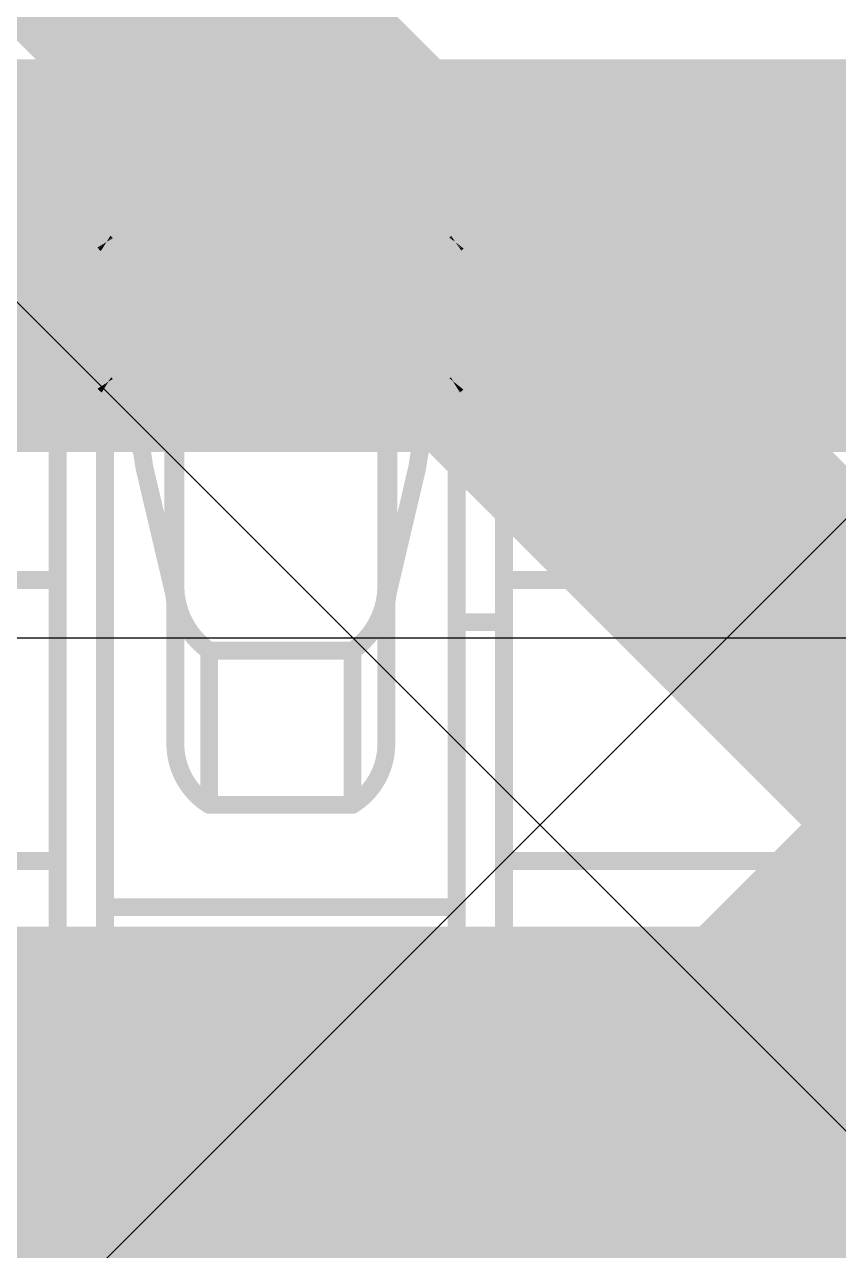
# Model space of a CAD drawing. Header units: inches. Extents: x -6 to 5433, y -4 to 5447.
# Drawn here: x 5.858 to 6.437, y 29.048 to 29.92 of the extents above; entities that cross this region are included whole.
import ezdxf

# ---------------------------------------------------------------- set-up
doc = ezdxf.new("R2010")
doc.units = ezdxf.units.IN
for name, color, linetype in [('Bottom Layer', 5, 'Continuous'), ('Ground', 16, 'Continuous'), ('Mechanical 4', 56, 'Continuous'), ('Power', 76, 'Continuous'), ('Top Layer', 1, 'Continuous'), ('Top Paste', 8, 'Continuous'), ('Top Solder', 216, 'Continuous')]:
    doc.layers.add(name, color=color, linetype=linetype)

# ---------------------------------------------------------------- blocks, each defined once
blk = doc.blocks.new('QTH_030_01_L_D_A_K_TR_154')
at = {"layer": 'Top Layer'}
blk.add_hatch(color=1, dxfattribs=at).paths.add_polyline_path([(7.17499962, 0.32000063), (9.714999619999999, 0.32000063), (9.714999619999999, -0.32000063), (7.17499962, -0.32000063)])
at = {"layer": 'Top Paste'}
blk.add_hatch(color=8, dxfattribs=at).paths.add_polyline_path([(7.17499962, 0.32000063), (9.714999619999999, 0.32000063), (9.714999619999999, -0.32000063), (7.17499962, -0.32000063)])
at = {"layer": 'Top Solder'}
blk.add_hatch(color=216, dxfattribs=at).paths.add_polyline_path([(7.07339962, 0.42160063), (9.81659962, 0.42160063), (9.81659962, -0.42160063), (7.07339962, -0.42160063)])

msp = doc.modelspace()

# ---------------------------------------------------------------- linework, layer by layer
at = {"layer": 'Bottom Layer'}
msp.add_line((4.82502464, 29.48371802), (14.02551932, 29.48371802), dxfattribs=at)
msp.add_lwpolyline([(4.55450194, 29.7556428, 0.2794, 0.2794, 0), (14.13815562, 29.7556428, 0.2794, 0.2794, 0)], format="xyseb", dxfattribs=at)
at = {"layer": 'Ground'}
msp.add_line((4.635789559999999, 30.9391304), (14.45547782, 21.11944214), dxfattribs=at)
msp.add_lwpolyline([(4.8006, 31.10394084, 0.2032, 0.2032, 0), (15.09579404, 20.8087468, 0.2032, 0.2032, 0)], format="xyseb", dxfattribs=at)
at = {"layer": 'Mechanical 4'}
for points in [[(5.8811541, 29.84294514, 0.0127, 0.0127, 0), (6.1986541, 29.84294514, 0.0127, 0.0127, 0)], [(5.8811541, 29.0549457, 0.0127, 0.0127, 0), (5.8811541, 29.84294514, 0.0127, 0.0127, 0)], [(5.91490562, 29.23548127999999, 0.0127, 0.0127, 0), (5.91490562, 29.84294514, 0.0127, 0.0127, 0)], [(6.16490512, 29.23548127999999, 0.0127, 0.0127, 0), (6.16490512, 29.84294514, 0.0127, 0.0127, 0)], [(6.1986541, 29.0549457, 0.0127, 0.0127, 0), (6.1986541, 29.84294514, 0.0127, 0.0127, 0)], [(5.9149996, 29.764609, 0.0127, 0.0127, -0.03260548563801378), (5.914903079999999, 29.76474616, 0.0127, 0.0127, 0)], [(5.91490562, 29.76494682, 0.0127, 0.0127, 0), (6.16490512, 29.76494682, 0.0127, 0.0127, 0)], [(5.915070719999999, 29.76453788, 0.0127, 0.0127, -0.02828759397857048), (5.915002139999999, 29.764609, 0.0127, 0.0127, 0)], [(5.915164699999999, 29.76445914, 0.0127, 0.0127, -0.02675080188568586), (5.915070719999999, 29.76453788, 0.0127, 0.0127, 0)], [(5.915289159999999, 29.76437278, 0.0127, 0.0127, -0.02199381127526437), (5.915164699999999, 29.76445914, 0.0127, 0.0127, 0)], [(5.915456799999999, 29.76427626, 0.0127, 0.0127, -0.01668692767040235), (5.915289159999999, 29.76437278, 0.0127, 0.0127, 0)], [(5.91566, 29.76416958, 0.0127, 0.0127, -0.009375562078850645), (5.91545426, 29.76427626, 0.0127, 0.0127, 0)], [(5.915898759999999, 29.76405528, 0.0127, 0.0127, -0.005205298990698528), (5.91566, 29.76416704, 0.0127, 0.0127, 0)], [(5.915898759999999, 29.76405528, 0.0127, 0.0127, 0), (5.9161553, 29.7639359, 0.0127, 0.0127, 0)], [(5.9161553, 29.7639359, 0.0127, 0.0127, 0), (5.91642454, 29.76381652, 0.0127, 0.0127, 0)], [(5.91642454, 29.66343572, 0.0127, 0.0127, 0), (5.91642454, 29.76381652, 0.0127, 0.0127, 0)], [(5.91642454, 29.76381652, 0.0127, 0.0127, -0.1798941776662689), (5.95553292, 29.67571154, 0.0127, 0.0127, 0)], [(6.12427782, 29.67571154, 0.0127, 0.0127, -0.1798941776662689), (6.1633862, 29.76381652, 0.0127, 0.0127, 0)], [(6.1633862, 29.76381652, 0.0127, 0.0127, 0), (6.163896739999999, 29.76405274, 0.0127, 0.0127, 0)], [(6.1633862, 29.66343572, 0.0127, 0.0127, 0), (6.1633862, 29.76381652, 0.0127, 0.0127, 0)], [(6.163896739999999, 29.76405274, 0.0127, 0.0127, 0), (6.16413296, 29.7641645, 0.0127, 0.0127, 0)], [(6.16434378, 29.76427118, 0.0127, 0.0127, -0.007070259562519235), (6.16413296, 29.7641645, 0.0127, 0.0127, 0)], [(6.16451904, 29.76437024, 0.0127, 0.0127, -0.01220881837578884), (6.16434124, 29.76427118, 0.0127, 0.0127, 0)], [(6.16466128, 29.76446168, 0.0127, 0.0127, -0.0226198299507234), (6.16452158, 29.76437024, 0.0127, 0.0127, 0)], [(6.164757799999999, 29.76454042, 0.0127, 0.0127, -0.03188108953478723), (6.16465874, 29.76446168, 0.0127, 0.0127, 0)], [(6.164823839999999, 29.76461408, 0.0127, 0.0127, -0.03744577972535409), (6.164757799999999, 29.76454042, 0.0127, 0.0127, 0)], [(6.16486956, 29.76468012, 0.0127, 0.0127, -0.03268866425379469), (6.164823839999999, 29.76461154, 0.0127, 0.0127, 0)], [(6.16490258, 29.76474616, 0.0127, 0.0127, -0.01323434474276868), (6.164867019999999, 29.76468012, 0.0127, 0.0127, 0)], [(5.95553292, 29.67571154, 0.0127, 0.0127, 0), (6.12427782, 29.67571154, 0.0127, 0.0127, 0)], [(5.95553292, 29.67571154, 0.0127, 0.0127, 0), (5.9633866, 29.6396156, 0.0127, 0.0127, 0)], [(6.116424139999999, 29.6396156, 0.0127, 0.0127, 0), (6.12427782, 29.67571154, 0.0127, 0.0127, 0)], [(5.915002139999999, 29.6644949, 0.0127, 0.0127, -0.02859692941074755), (5.914903079999999, 29.66467777999999, 0.0127, 0.0127, 0)], [(5.915164699999999, 29.66429678, 0.0127, 0.0127, -0.05432141870222651), (5.91500468, 29.66449744, 0.0127, 0.0127, 0)], [(5.915289159999999, 29.6641774, 0.0127, 0.0127, -0.02338615139058473), (5.915164699999999, 29.66429424, 0.0127, 0.0127, 0)], [(5.91545426, 29.66405294, 0.0127, 0.0127, -0.01856230604296585), (5.915289159999999, 29.66417994, 0.0127, 0.0127, 0)], [(5.91566, 29.66390816, 0.0127, 0.0127, -0.01073692511136382), (5.91545426, 29.6640504, 0.0127, 0.0127, 0)], [(5.915898759999999, 29.66375576, 0.0127, 0.0127, -0.006054830982459766), (5.91566254, 29.66390816, 0.0127, 0.0127, 0)], [(5.915898759999999, 29.6637583, 0.0127, 0.0127, 0), (5.9161553, 29.66359828, 0.0127, 0.0127, 0)], [(5.9161553, 29.66359828, 0.0127, 0.0127, 0), (5.91642454, 29.66343572, 0.0127, 0.0127, 0)], [(5.91642454, 29.66343826, 0.0127, 0.0127, -0.1625908253546253), (5.942865939999999, 29.6049446, 0.0127, 0.0127, 0)], [(6.136944799999999, 29.6049446, 0.0127, 0.0127, -0.1625908253546254), (6.1633862, 29.66343826, 0.0127, 0.0127, 0)], [(6.1633862, 29.66343572, 0.0127, 0.0127, 0), (6.163896739999999, 29.66375322, 0.0127, 0.0127, 0)], [(6.16413296, 29.66390308, 0.0127, 0.0127, -0.004820614374556033), (6.163896739999999, 29.66375322, 0.0127, 0.0127, 0)], [(6.16434124, 29.66404532, 0.0127, 0.0127, -0.008119958890593523), (6.164130419999999, 29.66390308, 0.0127, 0.0127, 0)], [(6.16451904, 29.66418248, 0.0127, 0.0127, -0.01372913836499301), (6.16434124, 29.66404786, 0.0127, 0.0127, 0)], [(6.16465874, 29.66429932, 0.0127, 0.0127, -0.02446216594085661), (6.16452158, 29.66417994, 0.0127, 0.0127, 0)], [(6.164757799999999, 29.664406, 0.0127, 0.0127, -0.03231853508892666), (6.16465874, 29.66429932, 0.0127, 0.0127, 0)], [(6.164823839999999, 29.66450252, 0.0127, 0.0127, -0.03504147994072714), (6.164757799999999, 29.664406, 0.0127, 0.0127, 0)], [(6.16486956, 29.66459142, 0.0127, 0.0127, -0.02840446135217533), (6.164823839999999, 29.66450252, 0.0127, 0.0127, 0)], [(6.16490512, 29.66467524, 0.0127, 0.0127, -0.01102179317519766), (6.16486956, 29.66458888, 0.0127, 0.0127, 0)], [(5.9633866, 29.5176575, 0.0127, 0.0127, 0), (5.9633866, 29.6396156, 0.0127, 0.0127, 0)], [(5.9633866, 29.6396156, 0.0127, 0.0127, -0.05365795323476556), (5.964905519999999, 29.625544, 0.0127, 0.0127, 0)], [(6.11490522, 29.625544, 0.0127, 0.0127, -0.05365795323520318), (6.116424139999999, 29.6396156, 0.0127, 0.0127, 0)], [(6.116424139999999, 29.5176575, 0.0127, 0.0127, 0), (6.116424139999999, 29.6396156, 0.0127, 0.0127, 0)], [(5.91490562, 29.63661078, 0.0127, 0.0127, 0), (5.933567, 29.63661078, 0.0127, 0.0127, 0)], [(6.14624374, 29.63661078, 0.0127, 0.0127, 0), (6.16490512, 29.63661078, 0.0127, 0.0127, 0)], [(5.964905519999999, 29.40619468, 0.0127, 0.0127, 0), (5.964905519999999, 29.625544, 0.0127, 0.0127, 0)], [(6.11490522, 29.40619468, 0.0127, 0.0127, 0), (6.11490522, 29.625544, 0.0127, 0.0127, 0)], [(5.9428634, 29.60494714, 0.0127, 0.0127, 0), (5.9633866, 29.5176575, 0.0127, 0.0127, 0)], [(6.116424139999999, 29.5176575, 0.0127, 0.0127, 0), (6.136944799999999, 29.60494714, 0.0127, 0.0127, 0)], [(6.16490512, 29.59494462, 0.0127, 0.0127, 0), (6.1986541, 29.59494462, 0.0127, 0.0127, 0)], [(5.4899052, 29.52494476, 0.0127, 0.0127, 0), (5.8811541, 29.52494476, 0.0127, 0.0127, 0)], [(5.9633866, 29.5176575, 0.0127, 0.0127, -0.05786387190151768), (5.964905519999999, 29.50463492, 0.0127, 0.0127, 0)], [(5.988913599999999, 29.47460704, 0.0127, 0.0127, -0.2374801051851251), (5.964905519999999, 29.51917896, 0.0127, 0.0127, 0)], [(6.11490522, 29.51917896, 0.0127, 0.0127, -0.2374801051855858), (6.090897139999999, 29.47460704, 0.0127, 0.0127, 0)], [(6.11490522, 29.50463492, 0.0127, 0.0127, -0.05786387190108001), (6.116424139999999, 29.5176575, 0.0127, 0.0127, 0)], [(6.1986541, 29.52494476, 0.0127, 0.0127, 0), (6.516154099999999, 29.52494476, 0.0127, 0.0127, 0)], [(6.16490512, 29.49494482, 0.0127, 0.0127, 0), (6.1986541, 29.49494482, 0.0127, 0.0127, 0)], [(5.98891614, 29.47460704, 0.0127, 0.0127, 0), (6.0908946, 29.47460704, 0.0127, 0.0127, 0)], [(5.98891614, 29.36494508, 0.0127, 0.0127, 0), (5.98891614, 29.47460704, 0.0127, 0.0127, 0)], [(6.0908946, 29.36494508, 0.0127, 0.0127, 0), (6.0908946, 29.47460704, 0.0127, 0.0127, 0)], [(5.988913599999999, 29.36494762, 0.0127, 0.0127, -0.2473774779348601), (5.964905519999999, 29.40619722, 0.0127, 0.0127, 0)], [(6.11490522, 29.40619722, 0.0127, 0.0127, -0.2473774779353234), (6.090897139999999, 29.36494762, 0.0127, 0.0127, 0)], [(5.98891614, 29.36494508, 0.0127, 0.0127, 0), (6.0908946, 29.36494508, 0.0127, 0.0127, 0)], [(5.4899052, 29.32494516, 0.0127, 0.0127, 0), (5.8811541, 29.32494516, 0.0127, 0.0127, 0)], [(6.1986541, 29.32494516, 0.0127, 0.0127, 0), (6.516154099999999, 29.32494516, 0.0127, 0.0127, 0)], [(5.91490562, 29.29215376, 0.0127, 0.0127, 0), (6.16490512, 29.29215376, 0.0127, 0.0127, 0)], [(5.91490562, 29.23548127999999, 0.0127, 0.0127, 0), (6.16490512, 29.23548127999999, 0.0127, 0.0127, 0)], [(5.8811541, 29.21494538, 0.0127, 0.0127, 0), (6.1986541, 29.21494538, 0.0127, 0.0127, 0)], [(5.8811541, 29.0549457, 0.0127, 0.0127, 0), (6.1986541, 29.0549457, 0.0127, 0.0127, 0)]]:
    msp.add_lwpolyline(points, format="xyseb", dxfattribs=at)
for points in [[(5.877979099999999, 29.84294514, 0.00635, 0.00635, 1), (5.8843291, 29.84294514, 0.00635, 0.00635, 1)], [(5.877979099999999, 29.84294514, 0.00635, 0.00635, 1), (5.8843291, 29.84294514, 0.00635, 0.00635, 1)], [(5.911730619999999, 29.84294514, 0.00635, 0.00635, 1), (5.91808062, 29.84294514, 0.00635, 0.00635, 1)], [(6.16173012, 29.84294514, 0.00635, 0.00635, 1), (6.168080119999999, 29.84294514, 0.00635, 0.00635, 1)], [(6.1954791, 29.84294514, 0.00635, 0.00635, 1), (6.201829099999999, 29.84294514, 0.00635, 0.00635, 1)], [(6.1954791, 29.84294514, 0.00635, 0.00635, 1), (6.201829099999999, 29.84294514, 0.00635, 0.00635, 1)], [(5.91172808, 29.76474616, 0.00635, 0.00635, 1), (5.91807808, 29.76474616, 0.00635, 0.00635, 1)], [(5.911730619999999, 29.76494682, 0.00635, 0.00635, 1), (5.91808062, 29.76494682, 0.00635, 0.00635, 1)], [(5.9118246, 29.764609, 0.00635, 0.00635, 1), (5.9181746, 29.764609, 0.00635, 0.00635, 1)], [(5.91182714, 29.764609, 0.00635, 0.00635, 1), (5.918177139999999, 29.764609, 0.00635, 0.00635, 1)], [(5.91189572, 29.76453788, 0.00635, 0.00635, 1), (5.91824572, 29.76453788, 0.00635, 0.00635, 1)], [(5.91189572, 29.76453788, 0.00635, 0.00635, 1), (5.91824572, 29.76453788, 0.00635, 0.00635, 1)], [(5.911989699999999, 29.76445914, 0.00635, 0.00635, 1), (5.9183397, 29.76445914, 0.00635, 0.00635, 1)], [(5.911989699999999, 29.76445914, 0.00635, 0.00635, 1), (5.9183397, 29.76445914, 0.00635, 0.00635, 1)], [(5.91211416, 29.76437278, 0.00635, 0.00635, 1), (5.91846416, 29.76437278, 0.00635, 0.00635, 1)], [(5.91211416, 29.76437278, 0.00635, 0.00635, 1), (5.91846416, 29.76437278, 0.00635, 0.00635, 1)], [(5.91227926, 29.76427626, 0.00635, 0.00635, 1), (5.918629259999999, 29.76427626, 0.00635, 0.00635, 1)], [(5.9122818, 29.76427626, 0.00635, 0.00635, 1), (5.9186318, 29.76427626, 0.00635, 0.00635, 1)], [(5.912485, 29.76416958, 0.00635, 0.00635, 1), (5.918835, 29.76416958, 0.00635, 0.00635, 1)], [(5.912485, 29.76416704, 0.00635, 0.00635, 1), (5.918835, 29.76416704, 0.00635, 0.00635, 1)], [(5.91272376, 29.76405528, 0.00635, 0.00635, 1), (5.91907376, 29.76405528, 0.00635, 0.00635, 1)], [(5.91272376, 29.76405528, 0.00635, 0.00635, 1), (5.91907376, 29.76405528, 0.00635, 0.00635, 1)], [(5.912980299999999, 29.7639359, 0.00635, 0.00635, 1), (5.919330299999999, 29.7639359, 0.00635, 0.00635, 1)], [(5.912980299999999, 29.7639359, 0.00635, 0.00635, 1), (5.919330299999999, 29.7639359, 0.00635, 0.00635, 1)], [(5.913249539999999, 29.76381652, 0.00635, 0.00635, 1), (5.919599539999999, 29.76381652, 0.00635, 0.00635, 1)], [(5.913249539999999, 29.76381652, 0.00635, 0.00635, 1), (5.919599539999999, 29.76381652, 0.00635, 0.00635, 1)], [(5.913249539999999, 29.76381652, 0.00635, 0.00635, 1), (5.919599539999999, 29.76381652, 0.00635, 0.00635, 1)], [(6.160211199999999, 29.76381652, 0.00635, 0.00635, 1), (6.166561199999999, 29.76381652, 0.00635, 0.00635, 1)], [(6.160211199999999, 29.76381652, 0.00635, 0.00635, 1), (6.166561199999999, 29.76381652, 0.00635, 0.00635, 1)], [(6.160211199999999, 29.76381652, 0.00635, 0.00635, 1), (6.166561199999999, 29.76381652, 0.00635, 0.00635, 1)], [(6.16072174, 29.76405274, 0.00635, 0.00635, 1), (6.167071739999999, 29.76405274, 0.00635, 0.00635, 1)], [(6.16072174, 29.76405274, 0.00635, 0.00635, 1), (6.167071739999999, 29.76405274, 0.00635, 0.00635, 1)], [(6.16095796, 29.7641645, 0.00635, 0.00635, 1), (6.16730796, 29.7641645, 0.00635, 0.00635, 1)], [(6.16095796, 29.7641645, 0.00635, 0.00635, 1), (6.16730796, 29.7641645, 0.00635, 0.00635, 1)], [(6.161166239999999, 29.76427118, 0.00635, 0.00635, 1), (6.167516239999999, 29.76427118, 0.00635, 0.00635, 1)], [(6.16116878, 29.76427118, 0.00635, 0.00635, 1), (6.16751878, 29.76427118, 0.00635, 0.00635, 1)], [(6.161344039999999, 29.76437024, 0.00635, 0.00635, 1), (6.16769404, 29.76437024, 0.00635, 0.00635, 1)], [(6.16134658, 29.76437024, 0.00635, 0.00635, 1), (6.167696579999999, 29.76437024, 0.00635, 0.00635, 1)], [(6.16148374, 29.76446168, 0.00635, 0.00635, 1), (6.16783374, 29.76446168, 0.00635, 0.00635, 1)], [(6.161486279999999, 29.76446168, 0.00635, 0.00635, 1), (6.16783628, 29.76446168, 0.00635, 0.00635, 1)], [(6.1615828, 29.76454042, 0.00635, 0.00635, 1), (6.167932799999999, 29.76454042, 0.00635, 0.00635, 1)], [(6.1615828, 29.76454042, 0.00635, 0.00635, 1), (6.167932799999999, 29.76454042, 0.00635, 0.00635, 1)], [(6.16164884, 29.76461408, 0.00635, 0.00635, 1), (6.16799884, 29.76461408, 0.00635, 0.00635, 1)], [(6.16164884, 29.76461154, 0.00635, 0.00635, 1), (6.16799884, 29.76461154, 0.00635, 0.00635, 1)], [(6.161692019999999, 29.76468012, 0.00635, 0.00635, 1), (6.16804202, 29.76468012, 0.00635, 0.00635, 1)], [(6.16169456, 29.76468012, 0.00635, 0.00635, 1), (6.16804456, 29.76468012, 0.00635, 0.00635, 1)], [(6.161727579999999, 29.76474616, 0.00635, 0.00635, 1), (6.168077579999999, 29.76474616, 0.00635, 0.00635, 1)], [(6.16173012, 29.76494682, 0.00635, 0.00635, 1), (6.168080119999999, 29.76494682, 0.00635, 0.00635, 1)], [(5.95235792, 29.67571154, 0.00635, 0.00635, 1), (5.958707919999999, 29.67571154, 0.00635, 0.00635, 1)], [(5.95235792, 29.67571154, 0.00635, 0.00635, 1), (5.958707919999999, 29.67571154, 0.00635, 0.00635, 1)], [(5.95235792, 29.67571154, 0.00635, 0.00635, 1), (5.958707919999999, 29.67571154, 0.00635, 0.00635, 1)], [(6.121102819999999, 29.67571154, 0.00635, 0.00635, 1), (6.127452819999999, 29.67571154, 0.00635, 0.00635, 1)], [(6.121102819999999, 29.67571154, 0.00635, 0.00635, 1), (6.127452819999999, 29.67571154, 0.00635, 0.00635, 1)], [(6.121102819999999, 29.67571154, 0.00635, 0.00635, 1), (6.127452819999999, 29.67571154, 0.00635, 0.00635, 1)], [(5.91172808, 29.66467777999999, 0.00635, 0.00635, 1), (5.91807808, 29.66467777999999, 0.00635, 0.00635, 1)], [(5.91182714, 29.6644949, 0.00635, 0.00635, 1), (5.918177139999999, 29.6644949, 0.00635, 0.00635, 1)], [(5.911829679999999, 29.66449744, 0.00635, 0.00635, 1), (5.91817968, 29.66449744, 0.00635, 0.00635, 1)], [(5.911989699999999, 29.66429678, 0.00635, 0.00635, 1), (5.9183397, 29.66429678, 0.00635, 0.00635, 1)], [(5.911989699999999, 29.66429424, 0.00635, 0.00635, 1), (5.9183397, 29.66429424, 0.00635, 0.00635, 1)], [(5.91211416, 29.66417994, 0.00635, 0.00635, 1), (5.91846416, 29.66417994, 0.00635, 0.00635, 1)], [(5.91211416, 29.6641774, 0.00635, 0.00635, 1), (5.91846416, 29.6641774, 0.00635, 0.00635, 1)], [(5.91227926, 29.66405294, 0.00635, 0.00635, 1), (5.918629259999999, 29.66405294, 0.00635, 0.00635, 1)], [(5.91227926, 29.6640504, 0.00635, 0.00635, 1), (5.918629259999999, 29.6640504, 0.00635, 0.00635, 1)], [(5.912485, 29.66390816, 0.00635, 0.00635, 1), (5.918835, 29.66390816, 0.00635, 0.00635, 1)], [(5.91248754, 29.66390816, 0.00635, 0.00635, 1), (5.91883754, 29.66390816, 0.00635, 0.00635, 1)], [(5.91272376, 29.6637583, 0.00635, 0.00635, 1), (5.91907376, 29.6637583, 0.00635, 0.00635, 1)], [(5.91272376, 29.66375576, 0.00635, 0.00635, 1), (5.91907376, 29.66375576, 0.00635, 0.00635, 1)], [(5.912980299999999, 29.66359828, 0.00635, 0.00635, 1), (5.919330299999999, 29.66359828, 0.00635, 0.00635, 1)], [(5.912980299999999, 29.66359828, 0.00635, 0.00635, 1), (5.919330299999999, 29.66359828, 0.00635, 0.00635, 1)], [(5.913249539999999, 29.66343826, 0.00635, 0.00635, 1), (5.919599539999999, 29.66343826, 0.00635, 0.00635, 1)], [(5.913249539999999, 29.66343572, 0.00635, 0.00635, 1), (5.919599539999999, 29.66343572, 0.00635, 0.00635, 1)], [(5.913249539999999, 29.66343572, 0.00635, 0.00635, 1), (5.919599539999999, 29.66343572, 0.00635, 0.00635, 1)], [(6.160211199999999, 29.66343826, 0.00635, 0.00635, 1), (6.166561199999999, 29.66343826, 0.00635, 0.00635, 1)], [(6.160211199999999, 29.66343572, 0.00635, 0.00635, 1), (6.166561199999999, 29.66343572, 0.00635, 0.00635, 1)], [(6.160211199999999, 29.66343572, 0.00635, 0.00635, 1), (6.166561199999999, 29.66343572, 0.00635, 0.00635, 1)], [(6.16072174, 29.66375322, 0.00635, 0.00635, 1), (6.167071739999999, 29.66375322, 0.00635, 0.00635, 1)], [(6.16072174, 29.66375322, 0.00635, 0.00635, 1), (6.167071739999999, 29.66375322, 0.00635, 0.00635, 1)], [(6.16095542, 29.66390308, 0.00635, 0.00635, 1), (6.16730542, 29.66390308, 0.00635, 0.00635, 1)], [(6.16095796, 29.66390308, 0.00635, 0.00635, 1), (6.16730796, 29.66390308, 0.00635, 0.00635, 1)], [(6.161166239999999, 29.66404786, 0.00635, 0.00635, 1), (6.167516239999999, 29.66404786, 0.00635, 0.00635, 1)], [(6.161166239999999, 29.66404532, 0.00635, 0.00635, 1), (6.167516239999999, 29.66404532, 0.00635, 0.00635, 1)], [(6.161344039999999, 29.66418248, 0.00635, 0.00635, 1), (6.16769404, 29.66418248, 0.00635, 0.00635, 1)], [(6.16134658, 29.66417994, 0.00635, 0.00635, 1), (6.167696579999999, 29.66417994, 0.00635, 0.00635, 1)], [(6.16148374, 29.66429932, 0.00635, 0.00635, 1), (6.16783374, 29.66429932, 0.00635, 0.00635, 1)], [(6.16148374, 29.66429932, 0.00635, 0.00635, 1), (6.16783374, 29.66429932, 0.00635, 0.00635, 1)], [(6.1615828, 29.664406, 0.00635, 0.00635, 1), (6.167932799999999, 29.664406, 0.00635, 0.00635, 1)], [(6.1615828, 29.664406, 0.00635, 0.00635, 1), (6.167932799999999, 29.664406, 0.00635, 0.00635, 1)], [(6.16164884, 29.66450252, 0.00635, 0.00635, 1), (6.16799884, 29.66450252, 0.00635, 0.00635, 1)], [(6.16164884, 29.66450252, 0.00635, 0.00635, 1), (6.16799884, 29.66450252, 0.00635, 0.00635, 1)], [(6.16169456, 29.66459142, 0.00635, 0.00635, 1), (6.16804456, 29.66459142, 0.00635, 0.00635, 1)], [(6.16169456, 29.66458888, 0.00635, 0.00635, 1), (6.16804456, 29.66458888, 0.00635, 0.00635, 1)], [(6.16173012, 29.66467524, 0.00635, 0.00635, 1), (6.168080119999999, 29.66467524, 0.00635, 0.00635, 1)], [(5.9602116, 29.6396156, 0.00635, 0.00635, 1), (5.966561599999999, 29.6396156, 0.00635, 0.00635, 1)], [(5.9602116, 29.6396156, 0.00635, 0.00635, 1), (5.966561599999999, 29.6396156, 0.00635, 0.00635, 1)], [(5.9602116, 29.6396156, 0.00635, 0.00635, 1), (5.966561599999999, 29.6396156, 0.00635, 0.00635, 1)], [(6.11324914, 29.6396156, 0.00635, 0.00635, 1), (6.11959914, 29.6396156, 0.00635, 0.00635, 1)], [(6.11324914, 29.6396156, 0.00635, 0.00635, 1), (6.11959914, 29.6396156, 0.00635, 0.00635, 1)], [(6.11324914, 29.6396156, 0.00635, 0.00635, 1), (6.11959914, 29.6396156, 0.00635, 0.00635, 1)], [(5.911730619999999, 29.63661078, 0.00635, 0.00635, 1), (5.91808062, 29.63661078, 0.00635, 0.00635, 1)], [(5.930391999999999, 29.63661078, 0.00635, 0.00635, 1), (5.936742, 29.63661078, 0.00635, 0.00635, 1)], [(6.143068739999999, 29.63661078, 0.00635, 0.00635, 1), (6.14941874, 29.63661078, 0.00635, 0.00635, 1)], [(6.16173012, 29.63661078, 0.00635, 0.00635, 1), (6.168080119999999, 29.63661078, 0.00635, 0.00635, 1)], [(5.96173052, 29.625544, 0.00635, 0.00635, 1), (5.96808052, 29.625544, 0.00635, 0.00635, 1)], [(5.96173052, 29.625544, 0.00635, 0.00635, 1), (5.96808052, 29.625544, 0.00635, 0.00635, 1)], [(6.11173022, 29.625544, 0.00635, 0.00635, 1), (6.11808022, 29.625544, 0.00635, 0.00635, 1)], [(6.11173022, 29.625544, 0.00635, 0.00635, 1), (6.11808022, 29.625544, 0.00635, 0.00635, 1)], [(5.9396884, 29.60494714, 0.00635, 0.00635, 1), (5.9460384, 29.60494714, 0.00635, 0.00635, 1)], [(5.939690939999999, 29.6049446, 0.00635, 0.00635, 1), (5.94604094, 29.6049446, 0.00635, 0.00635, 1)], [(6.1337698, 29.60494714, 0.00635, 0.00635, 1), (6.1401198, 29.60494714, 0.00635, 0.00635, 1)], [(6.1337698, 29.6049446, 0.00635, 0.00635, 1), (6.1401198, 29.6049446, 0.00635, 0.00635, 1)], [(6.16173012, 29.59494462, 0.00635, 0.00635, 1), (6.168080119999999, 29.59494462, 0.00635, 0.00635, 1)], [(6.1954791, 29.59494462, 0.00635, 0.00635, 1), (6.201829099999999, 29.59494462, 0.00635, 0.00635, 1)], [(5.877979099999999, 29.52494476, 0.00635, 0.00635, 1), (5.8843291, 29.52494476, 0.00635, 0.00635, 1)], [(5.9602116, 29.5176575, 0.00635, 0.00635, 1), (5.966561599999999, 29.5176575, 0.00635, 0.00635, 1)], [(5.9602116, 29.5176575, 0.00635, 0.00635, 1), (5.966561599999999, 29.5176575, 0.00635, 0.00635, 1)], [(5.9602116, 29.5176575, 0.00635, 0.00635, 1), (5.966561599999999, 29.5176575, 0.00635, 0.00635, 1)], [(5.96173052, 29.51917896, 0.00635, 0.00635, 1), (5.96808052, 29.51917896, 0.00635, 0.00635, 1)], [(6.11173022, 29.51917896, 0.00635, 0.00635, 1), (6.11808022, 29.51917896, 0.00635, 0.00635, 1)], [(6.11324914, 29.5176575, 0.00635, 0.00635, 1), (6.11959914, 29.5176575, 0.00635, 0.00635, 1)], [(6.11324914, 29.5176575, 0.00635, 0.00635, 1), (6.11959914, 29.5176575, 0.00635, 0.00635, 1)], [(6.11324914, 29.5176575, 0.00635, 0.00635, 1), (6.11959914, 29.5176575, 0.00635, 0.00635, 1)], [(6.1954791, 29.52494476, 0.00635, 0.00635, 1), (6.201829099999999, 29.52494476, 0.00635, 0.00635, 1)], [(5.96173052, 29.50463492, 0.00635, 0.00635, 1), (5.96808052, 29.50463492, 0.00635, 0.00635, 1)], [(6.11173022, 29.50463492, 0.00635, 0.00635, 1), (6.11808022, 29.50463492, 0.00635, 0.00635, 1)], [(6.16173012, 29.49494482, 0.00635, 0.00635, 1), (6.168080119999999, 29.49494482, 0.00635, 0.00635, 1)], [(6.1954791, 29.49494482, 0.00635, 0.00635, 1), (6.201829099999999, 29.49494482, 0.00635, 0.00635, 1)], [(5.985738599999999, 29.47460704, 0.00635, 0.00635, 1), (5.9920886, 29.47460704, 0.00635, 0.00635, 1)], [(5.98574114, 29.47460704, 0.00635, 0.00635, 1), (5.99209114, 29.47460704, 0.00635, 0.00635, 1)], [(5.98574114, 29.47460704, 0.00635, 0.00635, 1), (5.99209114, 29.47460704, 0.00635, 0.00635, 1)], [(6.0877196, 29.47460704, 0.00635, 0.00635, 1), (6.094069599999999, 29.47460704, 0.00635, 0.00635, 1)], [(6.0877196, 29.47460704, 0.00635, 0.00635, 1), (6.094069599999999, 29.47460704, 0.00635, 0.00635, 1)], [(6.087722139999999, 29.47460704, 0.00635, 0.00635, 1), (6.09407214, 29.47460704, 0.00635, 0.00635, 1)], [(5.96173052, 29.40619722, 0.00635, 0.00635, 1), (5.96808052, 29.40619722, 0.00635, 0.00635, 1)], [(5.96173052, 29.40619468, 0.00635, 0.00635, 1), (5.96808052, 29.40619468, 0.00635, 0.00635, 1)], [(6.11173022, 29.40619722, 0.00635, 0.00635, 1), (6.11808022, 29.40619722, 0.00635, 0.00635, 1)], [(6.11173022, 29.40619468, 0.00635, 0.00635, 1), (6.11808022, 29.40619468, 0.00635, 0.00635, 1)], [(5.985738599999999, 29.36494762, 0.00635, 0.00635, 1), (5.9920886, 29.36494762, 0.00635, 0.00635, 1)], [(5.98574114, 29.36494508, 0.00635, 0.00635, 1), (5.99209114, 29.36494508, 0.00635, 0.00635, 1)], [(5.98574114, 29.36494508, 0.00635, 0.00635, 1), (5.99209114, 29.36494508, 0.00635, 0.00635, 1)], [(6.0877196, 29.36494508, 0.00635, 0.00635, 1), (6.094069599999999, 29.36494508, 0.00635, 0.00635, 1)], [(6.0877196, 29.36494508, 0.00635, 0.00635, 1), (6.094069599999999, 29.36494508, 0.00635, 0.00635, 1)], [(6.087722139999999, 29.36494762, 0.00635, 0.00635, 1), (6.09407214, 29.36494762, 0.00635, 0.00635, 1)], [(5.877979099999999, 29.32494516, 0.00635, 0.00635, 1), (5.8843291, 29.32494516, 0.00635, 0.00635, 1)], [(6.1954791, 29.32494516, 0.00635, 0.00635, 1), (6.201829099999999, 29.32494516, 0.00635, 0.00635, 1)], [(5.911730619999999, 29.29215376, 0.00635, 0.00635, 1), (5.91808062, 29.29215376, 0.00635, 0.00635, 1)], [(6.16173012, 29.29215376, 0.00635, 0.00635, 1), (6.168080119999999, 29.29215376, 0.00635, 0.00635, 1)], [(5.911730619999999, 29.23548127999999, 0.00635, 0.00635, 1), (5.91808062, 29.23548127999999, 0.00635, 0.00635, 1)], [(5.911730619999999, 29.23548127999999, 0.00635, 0.00635, 1), (5.91808062, 29.23548127999999, 0.00635, 0.00635, 1)], [(6.16173012, 29.23548127999999, 0.00635, 0.00635, 1), (6.168080119999999, 29.23548127999999, 0.00635, 0.00635, 1)], [(6.16173012, 29.23548127999999, 0.00635, 0.00635, 1), (6.168080119999999, 29.23548127999999, 0.00635, 0.00635, 1)], [(5.877979099999999, 29.21494538, 0.00635, 0.00635, 1), (5.8843291, 29.21494538, 0.00635, 0.00635, 1)], [(6.1954791, 29.21494538, 0.00635, 0.00635, 1), (6.201829099999999, 29.21494538, 0.00635, 0.00635, 1)], [(5.877979099999999, 29.0549457, 0.00635, 0.00635, 1), (5.8843291, 29.0549457, 0.00635, 0.00635, 1)], [(5.877979099999999, 29.0549457, 0.00635, 0.00635, 1), (5.8843291, 29.0549457, 0.00635, 0.00635, 1)], [(6.1954791, 29.0549457, 0.00635, 0.00635, 1), (6.201829099999999, 29.0549457, 0.00635, 0.00635, 1)], [(6.1954791, 29.0549457, 0.00635, 0.00635, 1), (6.201829099999999, 29.0549457, 0.00635, 0.00635, 1)]]:
    msp.add_lwpolyline(points, format="xyseb", close=True, dxfattribs=at)
at = {"layer": 'Power'}
msp.add_line((6.69562034, 29.82215778), (2.91294058, 26.03947802), dxfattribs=at)
msp.add_lwpolyline([(3.00948344, 25.8064, 0.2032, 0.2032, 0), (6.86043078, 29.65734734, 0.2032, 0.2032, 0)], format="xyseb", dxfattribs=at)
at = {"layer": 'Top Layer'}
msp.add_line((4.82502464, 29.48371802), (14.07002266, 29.48371802), dxfattribs=at)
msp.add_lwpolyline([(4.55450194, 29.7556428, 0.2794, 0.2794, 0), (14.07002266, 29.7556428, 0.2794, 0.2794, 0)], format="xyseb", dxfattribs=at)

# ---------------------------------------------------------------- block references
at = {"rotation": 180}
msp.add_blockref('QTH_030_01_L_D_A_K_TR_154', (15.3105993, 28.85674696), dxfattribs=at)

doc.saveas('drawing.dxf')
